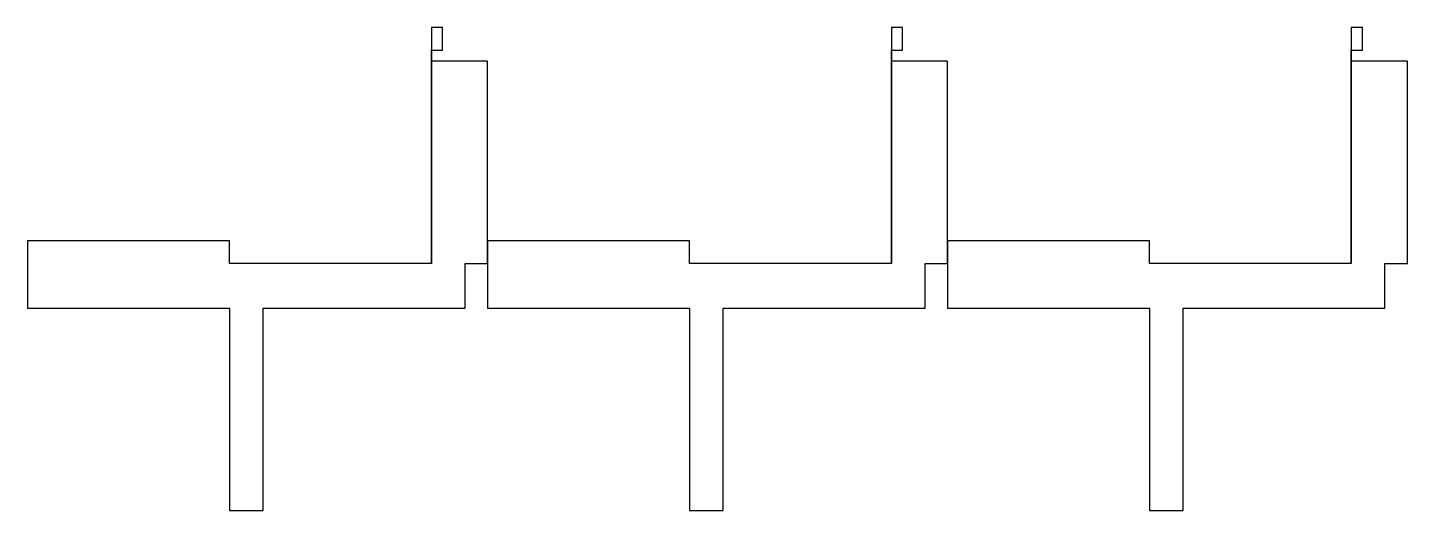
# Model space of a CAD drawing. Extents: x 0 to 123, y 0 to 43.
import ezdxf

# ---------------------------------------------------------------- set-up
doc = ezdxf.new("R2010")
doc.units = 0
doc.layers.get('0').update_dxf_attribs({"linetype": 'CONTINUOUS'})

msp = doc.modelspace()

# ---------------------------------------------------------------- linework, layer by layer
for points in [[(0, 18), (18, 18), (18, 0), (21, 0), (21, 18), (39, 18), (39, 22), (41, 22), (41, 40), (36, 40), (36, 41), (37, 41), (37, 43), (36, 43), (36, 22), (36, 22), (36, 40), (36, 22), (18, 22), (18, 24), (17, 24), (0, 24), (0, 18)], [(41, 18), (59, 18), (59, 0), (62, 0), (62, 18), (80, 18), (80, 22), (82, 22), (82, 40), (77, 40), (77, 41), (78, 41), (78, 43), (77, 43), (77, 22), (77, 22), (77, 40), (77, 22), (59, 22), (59, 24), (58, 24), (41, 24), (41, 18)], [(82, 18), (100, 18), (100, 0), (103, 0), (103, 18), (121, 18), (121, 22), (123, 22), (123, 40), (118, 40), (118, 41), (119, 41), (119, 43), (118, 43), (118, 22), (118, 22), (118, 40), (118, 22), (100, 22), (100, 24), (99, 24), (82, 24), (82, 18)]]:
    msp.add_lwpolyline(points)

doc.saveas('drawing.dxf')
